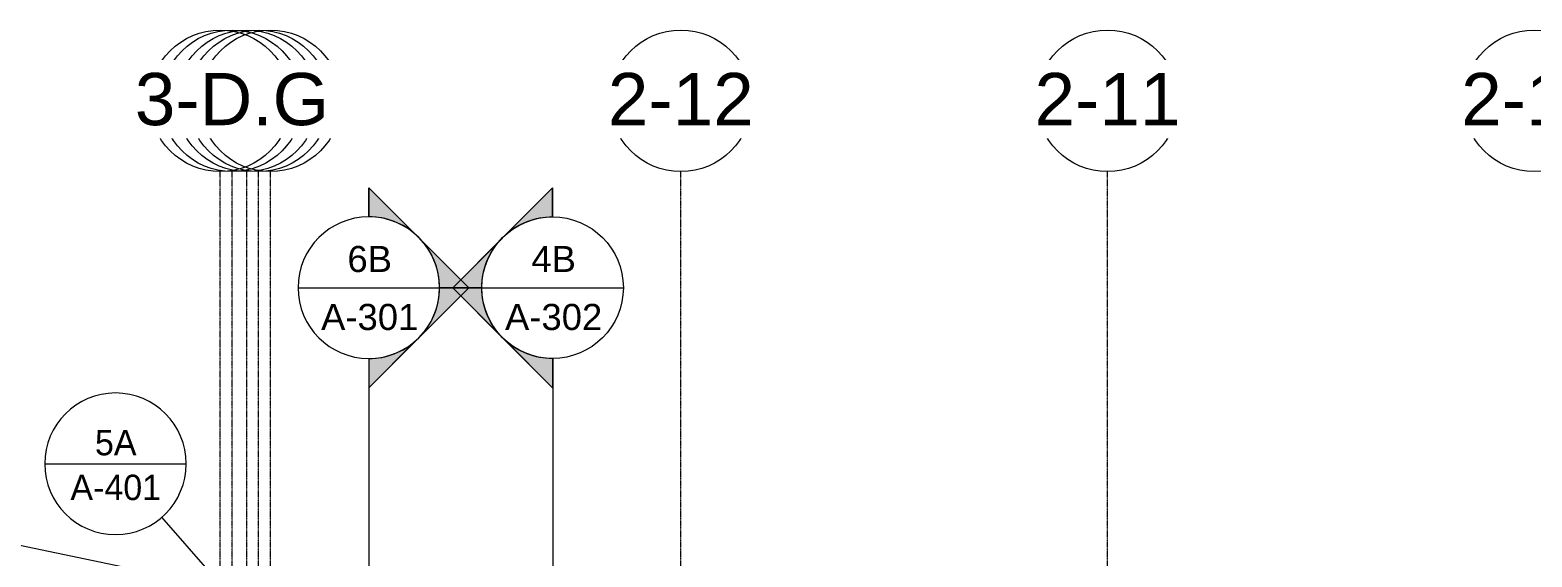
# Model space of a CAD drawing. Header units: inches. Extents: x 21386 to 98546, y -290 to 853.
# Drawn here: x 22644 to 23663, y 411 to 768 of the extents above; entities that cross this region are included whole.
import ezdxf

# ---------------------------------------------------------------- set-up
doc = ezdxf.new("R2010")
doc.units = ezdxf.units.IN
doc.header["$MEASUREMENT"] = 0
doc.linetypes.add('Grid Line 1_2_', pattern=[0.875, 0.5, -0.125, 0.125, -0.125])
for name, color, linetype, lineweight in [('A-ANNO-IDEN', 131, 'Continuous', 9), ('A-ANNO-SYMB', 150, 'Continuous', 9), ('G-ANNO-SYMB', 111, 'Continuous', 9), ('S-GRID', 1, 'Continuous', 9), ('S-GRID-IDEN', 1, 'Continuous', 9)]:
    doc.layers.add(name, color=color, linetype=linetype, lineweight=lineweight)
doc.styles.add('Arial_2', font='arial.ttf', dxfattribs={"height": 35.407186})
doc.styles.add('Arial_3', font='arial.ttf', dxfattribs={"height": 17.703593})
doc.styles.add('Century Gothic', font='GOTHIC.TTF', dxfattribs={"height": 17.245342})

# ---------------------------------------------------------------- blocks, each defined once
blk = doc.blocks.new('Grid - Grid Head - Circle-14747-Building Section - East_West looking North')
at = {"layer": 'S-GRID-IDEN'}
blk.add_circle((23085.9, 719.9), 48, dxfattribs=at)
blk = doc.blocks.new('Section - Section Head - Filled-1526-Building Section - East_West looking North')
at = {"layer": 'G-ANNO-SYMB'}
h = blk.add_hatch(color=256, dxfattribs=at)
edge = h.paths.add_edge_path(flags=0)
edge.add_arc((22874.2, 593.2), 48.1, 47.9216, 90)
edge.add_line((22874.2, 641.2), (22874.2, 661))
edge.add_line((22874.2, 661), (22906.4, 628.8))
h = blk.add_hatch(color=256, dxfattribs=at)
edge = h.paths.add_edge_path(flags=0)
edge.add_line((22908.1, 627.1), (22942, 593.2))
edge.add_line((22942, 593.2), (22922.2, 593.2))
edge.add_arc((22874.2, 593.2), 48, 360, 405)
h = blk.add_hatch(color=256, dxfattribs=at)
edge = h.paths.add_edge_path(flags=0)
edge.add_arc((22874.2, 593.2), 48, 315, 360)
edge.add_line((22922.2, 593.2), (22942, 593.2))
edge.add_line((22942, 593.2), (22908.1, 559.2))
h = blk.add_hatch(color=256, dxfattribs=at)
edge = h.paths.add_edge_path(flags=0)
edge.add_line((22906.4, 557.5), (22874.2, 525.3))
edge.add_line((22874.2, 525.3), (22874.2, 545.1))
edge.add_arc((22874.2, 593.2), 48.1, 270, 312.0784)
for p, q in [((22942, 593.2), (22874.2, 661)), ((22874.2, 641.2), (22874.2, 661)), ((22906.4, 628.8), (22874.2, 661)), ((22874.2, 661), (22874.2, 641.2)), ((22942, 593.2), (22908.1, 627.1)), ((22942, 593.2), (22874.2, 525.3)), ((22908.1, 559.2), (22942, 593.2)), ((22922.2, 593.2), (22942, 593.2)), ((22942, 593.2), (22922.2, 593.2)), ((22874.2, 525.3), (22906.4, 557.5)), ((22874.2, 545.2), (22874.2, 525.3)), ((22874.2, 545.1), (22874.2, 525.3))]:
    blk.add_line(p, q, dxfattribs=at)
for radius, start, end in [(48, 90, 270), (48, 270, 90), (48.1, 47.9216, 90), (48, 360, 45), (48, 315, 360), (48.1, 270, 312.0784)]:
    blk.add_arc((22874.2, 593.2), radius, start, end, dxfattribs=at)
blk = doc.blocks.new('Section - Callout Head-19020-Building Section - East_West looking North')
at = {"layer": 'A-ANNO-SYMB'}
blk.add_line((22654.3, 473.8), (22750.3, 473.8), dxfattribs=at)
for start, end in [(0, 180), (180, 360)]:
    blk.add_arc((22702.3, 473.8), 48, start, end, dxfattribs=at)

msp = doc.modelspace()

# ---------------------------------------------------------------- linework, layer by layer
at = {"layer": 'A-ANNO-IDEN', "color": 153}
msp.add_line((22895.9, 364.6), (21895.4, 572.4), dxfattribs=at)
at = {"layer": 'A-ANNO-SYMB'}
msp.add_line((22766.5, 400), (22733.8, 437.6), dxfattribs=at)
at = {"layer": 'G-ANNO-SYMB'}
for p, q in [((22826.2, 593.2), (22922.2, 593.2)), ((22951, 593.2), (23047, 593.2)), ((22874.2, 545.2), (22874.2, -79.7)), ((22999, 545.2), (22999, -271.7))]:
    msp.add_line(p, q, dxfattribs=at)
at = {"layer": 'S-GRID', "linetype": 'Grid Line 1_2_'}
for p, q in [((22773.4, -273.2), (22773.4, 671.9)), ((22781.4, -273.2), (22781.4, 671.9)), ((22781.4, -273.2), (22781.4, 671.9)), ((22791.4, -273.2), (22791.4, 671.9)), ((22799.4, -273.2), (22799.4, 671.9)), ((22799.4, -273.2), (22799.4, 671.9)), ((22807.4, -273.2), (22807.4, 671.9)), ((23085.9, -273.2), (23085.9, 671.9)), ((23085.9, -273.2), (23085.9, 671.9)), ((23375.4, -273.2), (23375.4, 671.9)), ((23375.4, -273.2), (23375.4, 671.9))]:
    msp.add_line(p, q, dxfattribs=at)

# ---------------------------------------------------------------- block references
at = {"layer": 'A-ANNO-SYMB'}
msp.add_blockref('Section - Callout Head-19020-Building Section - East_West looking North', (0, 0), dxfattribs=at)
at = {"layer": 'G-ANNO-SYMB'}
msp.add_blockref('Section - Section Head - Filled-1526-Building Section - East_West looking North', (0, 0), dxfattribs=at)
at = {"layer": 'G-ANNO-SYMB', "extrusion": (0, 0, -1)}
msp.add_blockref('Section - Section Head - Filled-1526-Building Section - East_West looking North', (-45873.1, 0), dxfattribs=at)
at = {"layer": 'S-GRID-IDEN'}
for p in [(-278.5, 0), (0, 0), (289.5, 0), (579, 0)]:
    msp.add_blockref('Grid - Grid Head - Circle-14747-Building Section - East_West looking North', p, dxfattribs=at)

# ---------------------------------------------------------------- texts
at = {"layer": 'A-ANNO-SYMB', "char_height": 17.25, "attachment_point": 2, "line_spacing_factor": 0.984117, "style": 'Century Gothic'}
for s, insert, width in [('5A', (22702.5, 496.8), 36.936), ('A-401', (22702.5, 466.4), 77.76)]:
    msp.add_mtext(s, dxfattribs=dict(at, insert=insert, width=width))
at = {"layer": 'G-ANNO-SYMB', "char_height": 17.7, "attachment_point": 2, "line_spacing_factor": 0.938532, "style": 'Arial_3'}
for s, insert, width in [('6B', (22874.8, 621.5), 36.072), ('4B', (22999.6, 621.5), 36.072), ('A-301', (22874.8, 582.2), 78.624), ('A-302', (22999.6, 582.2), 78.624)]:
    msp.add_mtext(s, dxfattribs=dict(at, insert=insert, width=width))

# ---------------------------------------------------------------- next in the draw order: texts
at = {"layer": 'S-GRID-IDEN', "char_height": 35.41, "attachment_point": 2, "line_spacing_factor": 0.938532, "style": 'Arial_2', "bg_fill": 3, "box_fill_scale": 1.25, "bg_fill_color": 0, "bg_fill_transparency": 0}
for s, insert, width in [('3-E.G', (22807.4, 738.8), 153.792), ('1-12', (23085.9, 738.8), 117.936), ('1-11', (23375.4, 738.8), 117.936), ('1-10', (23664.9, 738.8), 117.936)]:
    msp.add_mtext(s, dxfattribs=dict(at, insert=insert, width=width))

# ---------------------------------------------------------------- next in the draw order: block references
at = {"layer": 'S-GRID-IDEN'}
for p in [(-286.5, 0), (0, 0), (289.5, 0), (579, 0)]:
    msp.add_blockref('Grid - Grid Head - Circle-14747-Building Section - East_West looking North', p, dxfattribs=at)

# ---------------------------------------------------------------- next in the draw order: texts
at = {"layer": 'S-GRID-IDEN', "char_height": 35.41, "attachment_point": 2, "line_spacing_factor": 0.938532, "style": 'Arial_2', "bg_fill": 3, "box_fill_scale": 1.25, "bg_fill_color": 0, "bg_fill_transparency": 0}
for s, insert, width in [('3-E', (22799.4, 738.8), 91.584), ('2-12', (23085.9, 738.8), 117.936), ('2-11', (23375.4, 738.8), 117.936), ('2-10', (23664.9, 738.8), 117.936)]:
    msp.add_mtext(s, dxfattribs=dict(at, insert=insert, width=width))

# ---------------------------------------------------------------- next in the draw order: block references
at = {"layer": 'S-GRID-IDEN'}
msp.add_blockref('Grid - Grid Head - Circle-14747-Building Section - East_West looking North', (-294.5, 0), dxfattribs=at)

# ---------------------------------------------------------------- next in the draw order: texts
at = {"layer": 'S-GRID-IDEN', "insert": (22791.4, 738.8), "char_height": 35.41, "width": 117.936, "attachment_point": 2, "line_spacing_factor": 0.938532, "style": 'Arial_2', "bg_fill": 3, "box_fill_scale": 1.25, "bg_fill_color": 0, "bg_fill_transparency": 0}
msp.add_mtext('1-13', dxfattribs=at)

# ---------------------------------------------------------------- next in the draw order: block references
at = {"layer": 'S-GRID-IDEN'}
msp.add_blockref('Grid - Grid Head - Circle-14747-Building Section - East_West looking North', (-304.5, 0), dxfattribs=at)

# ---------------------------------------------------------------- next in the draw order: texts
at = {"layer": 'S-GRID-IDEN', "insert": (22781.4, 738.8), "char_height": 35.41, "width": 180.144, "attachment_point": 2, "line_spacing_factor": 0.938532, "style": 'Arial_2', "bg_fill": 3, "box_fill_scale": 1.25, "bg_fill_color": 0, "bg_fill_transparency": 0}
msp.add_mtext('1-13.G', dxfattribs=at)

# ---------------------------------------------------------------- next in the draw order: block references
at = {"layer": 'S-GRID-IDEN'}
msp.add_blockref('Grid - Grid Head - Circle-14747-Building Section - East_West looking North', (-286.5, 0), dxfattribs=at)

# ---------------------------------------------------------------- next in the draw order: texts
at = {"layer": 'S-GRID-IDEN', "insert": (22799.4, 738.8), "char_height": 35.41, "width": 117.936, "attachment_point": 2, "line_spacing_factor": 0.938532, "style": 'Arial_2', "bg_fill": 3, "box_fill_scale": 1.25, "bg_fill_color": 0, "bg_fill_transparency": 0}
msp.add_mtext('2-13', dxfattribs=at)

# ---------------------------------------------------------------- next in the draw order: block references
at = {"layer": 'S-GRID-IDEN'}
msp.add_blockref('Grid - Grid Head - Circle-14747-Building Section - East_West looking North', (-312.5, 0), dxfattribs=at)

# ---------------------------------------------------------------- next in the draw order: texts
at = {"layer": 'S-GRID-IDEN', "insert": (22773.4, 738.8), "char_height": 35.41, "width": 94.608, "attachment_point": 2, "line_spacing_factor": 0.938532, "style": 'Arial_2', "bg_fill": 3, "box_fill_scale": 1.25, "bg_fill_color": 0, "bg_fill_transparency": 0}
msp.add_mtext('3-D', dxfattribs=at)

# ---------------------------------------------------------------- next in the draw order: block references
at = {"layer": 'S-GRID-IDEN'}
msp.add_blockref('Grid - Grid Head - Circle-14747-Building Section - East_West looking North', (-304.5, 0), dxfattribs=at)

# ---------------------------------------------------------------- next in the draw order: texts
at = {"layer": 'S-GRID-IDEN', "insert": (22781.4, 738.8), "char_height": 35.41, "width": 156.816, "attachment_point": 2, "line_spacing_factor": 0.938532, "style": 'Arial_2', "bg_fill": 3, "box_fill_scale": 1.25, "bg_fill_color": 0, "bg_fill_transparency": 0}
msp.add_mtext('3-D.G', dxfattribs=at)

doc.saveas('drawing.dxf')
